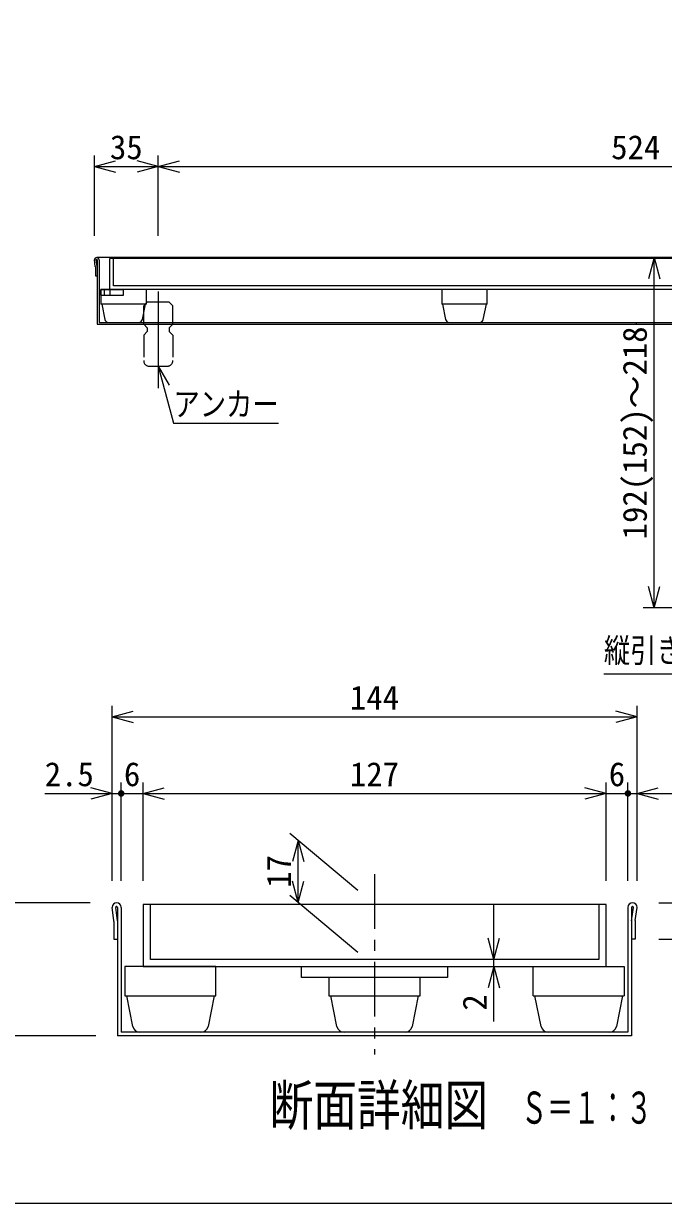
# Model space of a CAD drawing. Units: millimetres, scale not verified, with parts at other scales. Extents: x -819 to 819, y -558 to 522.
# Drawn here: x -336 to 15, y -558 to 89 of the extents above; entities that cross this region are included whole.
import ezdxf
from ezdxf.enums import TextEntityAlignment as Align

# ---------------------------------------------------------------- set-up
doc = ezdxf.new("R2010")
doc.units = ezdxf.units.MM
doc.header["$LTSCALE"] = 6
for name, pattern in [('CHAIN1', [8, 5, -1, 1, -1]), ('CHAIN2', [12, 9, -1, 1, -1]), ('DASHED2', [3, 2, -1])]:
    doc.linetypes.add(name, pattern=pattern)
for name, color, linetype in [('0-0_計極細', 2, 'Continuous'), ('0-1_計細線', 3, 'Continuous'), ('0-5_寸法線', 7, 'Continuous'), ('0-7_枠細線', 5, 'Continuous'), ('0-8_枠中線', 5, 'Continuous'), ('1-2_極細3', 2, 'Continuous'), ('1-3_細線3', 4, 'Continuous'), ('1-5_寸法3', 7, 'Continuous')]:
    doc.layers.add(name, color=color, linetype=linetype)
doc.styles.add('ＭＳ ゴシック', font='')
doc.styles.get('ＭＳ ゴシック').set_extended_font_data('MS Gothic')

msp = doc.modelspace()

# ---------------------------------------------------------------- hatches: boundary and pattern name
at = {"layer": '1-5_寸法3'}
for points in [[(-280.527, -333.172, 1), (-284.127, -333.172, 1)], [(-2.527, -333.172, 1), (-6.127, -333.172, 1)]]:
    msp.add_hatch(color=256, dxfattribs=at).paths.add_polyline_path(points)

# ---------------------------------------------------------------- linework, layer by layer
at = {"layer": '0-0_計極細', "linetype": 'CHAIN2'}
msp.add_line((-262, -57.844), (-262, -106.97), dxfattribs=at)
at = {"layer": '0-0_計極細'}
msp.add_line((0.5, -75.844), (0, -75.844), dxfattribs=at)
at = {"layer": '0-1_計細線'}
for p, q in [((-296.518, -44.212), (-297, -40.594)), ((-296.5, -44.476), (-296.5, -49.344)), ((-295.5, -44.277), (-295.987, -40.627)), ((-295.75, -40.344), (-295.739, -40.344)), ((295.75, -39.344), (-295.739, -39.344)), ((-295.5, -40.594), (-295.5, -75.844)), ((-294.5, -40.594), (-294.5, -74.844)), ((-288.5, -56.844), (-288.5, -39.844)), ((288.5, -39.844), (-288.5, -39.844)), ((-296.5, -49.344), (-295.5, -49.344)), ((-268.5, -56.844), (-293.5, -56.844)), ((-293.5, -56.844), (-293.5, -64.844)), ((288.5, -56.844), (-288.5, -56.844)), ((-268.5, -64.844), (-268.5, -56.844)), ((-81.497, -56.844), (-106.497, -56.844)), ((-106.497, -56.844), (-106.497, -64.844)), ((-81.497, -64.844), (-81.497, -56.844)), ((-268.5, -64.844), (-293.5, -64.844)), ((-293, -64.844), (-291.322, -73.236)), ((-270.678, -73.236), (-269, -64.844)), ((-81.497, -64.844), (-106.497, -64.844)), ((-105.997, -64.844), (-104.318, -73.236)), ((-83.675, -73.236), (-81.997, -64.844)), ((-295.5, -75.844), (157.5, -75.844)), ((-294.5, -74.844), (157.5, -74.844)), ((-289.36, -74.844), (-272.64, -74.844)), ((-102.357, -74.844), (-85.636, -74.844))]:
    msp.add_line(p, q, dxfattribs=at)
at = {"layer": '0-1_計細線', "linetype": 'DASHED2'}
for p, q in [((-291.5, -59.844), (-291.5, -56.844)), ((-288.5, -56.844), (-288.5, -59.844)), ((-268, -63.844), (-270, -65.844)), ((-270, -75.844), (-270, -65.844)), ((-270, -81.844), (-270, -95.844)), ((-254, -81.844), (-254, -95.844)), ((-267, -98.844), (-257, -98.844))]:
    msp.add_line(p, q, dxfattribs=at)
at = {"layer": '0-1_計細線'}
for points in [[(286.5, -54.844), (-286.5, -54.844), (-286.5, -39.844)], [(-293.5, -59.844), (-281, -59.844), (-281, -56.844)], [(-293.5, -59.844), (-293.5, -56.844), (-281, -56.844)]]:
    msp.add_lwpolyline(points, dxfattribs=at)
at = {"layer": '0-1_計細線', "linetype": 'DASHED2'}
for points in [[(-254, -75.844), (-254, -65.844), (-256, -63.844), (-268, -63.844)], [(-270, -75.844), (-268, -77.844), (-268, -79.844), (-270, -81.844)], [(-254, -75.844), (-256, -77.844), (-256, -79.844), (-254, -81.844)]]:
    msp.add_lwpolyline(points, dxfattribs=at)
at = {"layer": '0-1_計細線'}
for centre, radius, start, end in [((-295.75, -40.594), 1.25, 0, 180), ((-298.5, -44.476), 2, 0, 7.59464), ((-295.739, -40.594), 0.25, 90, 187.59464), ((-295.75, -40.594), 0.25, 0, 90), ((-289.36, -72.844), 2, 191.30993, 270), ((-272.64, -72.844), 2, 270, 348.69007), ((-102.357, -72.844), 2, 191.30993, 270), ((-85.636, -72.844), 2, 270, 348.69007)]:
    msp.add_arc(centre, radius, start, end, dxfattribs=at)
at = {"layer": '0-1_計細線', "linetype": 'DASHED2'}
for centre, start, end in [((-267, -95.844), 180, 270), ((-257, -95.844), 270, 360)]:
    msp.add_arc(centre, 3, start, end, dxfattribs=at)
at = {"layer": '0-5_寸法線'}
for p, q in [((-297, -27.344), (-297, 16.656)), ((-297, 10.656), (-285.409, 13.762)), ((-262, 10.656), (-273.591, 13.762)), ((-262, -27.344), (-262, 16.656)), ((-262, 10.656), (-250.409, 13.762)), ((-297, 10.656), (-285.409, 7.551)), ((-297, 10.656), (-262, 10.656)), ((-262, 10.656), (-273.591, 7.551)), ((-262, 10.656), (-250.409, 7.551)), ((-262, 10.656), (262, 10.656)), ((134.25, -39.344), (4, -39.344)), ((10, -39.344), (6.894, -50.935)), ((10, -39.344), (13.106, -50.935)), ((10, -231.34), (10, -39.344)), ((-262, -98.844), (-256, -109.236)), ((-262, -98.844), (-262, -110.844)), ((10, -231.34), (6.894, -219.749)), ((10, -231.34), (13.106, -219.749)), ((151.097, -231.34), (4, -231.34))]:
    msp.add_line(p, q, dxfattribs=at)
for points in [[(-262, -98.844), (-253.6, -130.194), (-196, -130.194)], [(181.047, -120.926), (141.709, -267.737), (-17.498, -267.737)]]:
    msp.add_lwpolyline(points, dxfattribs=at)
at = {"layer": '0-8_枠中線'}
msp.add_lwpolyline([(-819, -558), (-819, 522), (819, 522), (819, -558)], close=True, dxfattribs=at)
at = {"layer": '1-2_極細3', "linetype": 'CHAIN1'}
msp.add_line((-143.327, -377.476), (-143.327, -476.354), dxfattribs=at)
at = {"layer": '1-2_極細3'}
for p, q in [((-286.362, -402.909), (-287.327, -395.672)), ((-284.327, -403.04), (-285.3, -395.738)), ((-284.827, -395.172), (-284.804, -395.172)), ((-284.327, -395.672), (-284.327, -466.172)), ((-282.327, -395.672), (-282.327, -464.172)), ((-4.327, -395.672), (-4.327, -464.172)), ((-2.327, -395.672), (-2.327, -466.172)), ((-2.327, -403.04), (-1.353, -395.738)), ((-1.827, -395.172), (-1.849, -395.172)), ((-0.291, -402.909), (0.673, -395.672)), ((-286.327, -403.438), (-286.327, -413.172)), ((-0.327, -403.438), (-0.327, -413.172)), ((-286.327, -413.172), (-284.327, -413.172)), ((-0.327, -413.172), (-2.327, -413.172)), ((-4.327, -464.172), (-282.327, -464.172)), ((-2.327, -466.172), (-284.327, -466.172))]:
    msp.add_line(p, q, dxfattribs=at)
for centre, radius, start, end in [((-284.827, -395.672), 2.5, 0, 180), ((-1.827, -395.672), 2.5, 360, 180), ((-284.804, -395.672), 0.5, 90, 187.59464), ((-284.827, -395.672), 0.5, 0, 90), ((-1.827, -395.672), 0.5, 90, 180), ((-1.849, -395.672), 0.5, 352.40536, 90), ((-290.327, -403.438), 4, 0, 7.59464), ((3.673, -403.438), 4, 172.40536, 180)]:
    msp.add_arc(centre, radius, start, end, dxfattribs=at)
at = {"layer": '1-3_細線3'}
for p, q in [((-16.327, -394.172), (-270.327, -394.172)), ((-270.327, -394.172), (-270.327, -428.172)), ((-266.327, -424.172), (-266.327, -394.172)), ((-20.327, -394.172), (-20.327, -424.172)), ((-16.327, -428.172), (-16.327, -394.172)), ((-20.327, -424.172), (-266.327, -424.172)), ((-230.327, -428.172), (-280.327, -428.172)), ((-280.327, -428.172), (-280.327, -444.172)), ((-270.327, -428.172), (-16.327, -428.172)), ((-230.327, -444.172), (-230.327, -428.172)), ((-183.319, -434.172), (-183.319, -428.172)), ((-103.319, -428.172), (-103.319, -434.172)), ((-56.327, -428.172), (-6.327, -428.172)), ((-56.327, -444.172), (-56.327, -428.172)), ((-6.327, -428.172), (-6.327, -444.172)), ((-103.319, -434.172), (-183.319, -434.172)), ((-168.327, -434.172), (-168.327, -444.172)), ((-118.327, -444.172), (-118.327, -434.172)), ((-280.327, -444.172), (-230.327, -444.172)), ((-275.97, -460.957), (-279.327, -444.172)), ((-231.327, -444.172), (-234.683, -460.957)), ((-168.327, -444.172), (-118.327, -444.172)), ((-163.97, -460.957), (-167.327, -444.172)), ((-119.327, -444.172), (-122.683, -460.957)), ((-56.327, -444.172), (-6.327, -444.172)), ((-51.97, -460.957), (-55.327, -444.172)), ((-7.327, -444.172), (-10.683, -460.957)), ((-238.606, -464.172), (-272.047, -464.172)), ((-126.606, -464.172), (-160.047, -464.172)), ((-14.606, -464.172), (-48.047, -464.172))]:
    msp.add_line(p, q, dxfattribs=at)
for centre, start, end in [((-272.047, -460.172), 191.30993, 270), ((-238.606, -460.172), 270, 348.69007), ((-160.047, -460.172), 191.30993, 270), ((-126.606, -460.172), 270, 348.69007), ((-48.047, -460.172), 191.30993, 270), ((-14.606, -460.172), 270, 348.69007)]:
    msp.add_arc(centre, 4, start, end, dxfattribs=at)
at = {"layer": '1-5_寸法3'}
for p, q in [((-287.327, -381.172), (-287.327, -285.172)), ((-287.327, -291.172), (-275.735, -288.067)), ((0.673, -291.172), (-10.918, -288.067)), ((0.673, -381.172), (0.673, -285.172)), ((-287.327, -291.172), (-275.735, -294.278)), ((-287.327, -291.172), (0.673, -291.172)), ((0.673, -291.172), (-10.918, -294.278)), ((-287.327, -381.172), (-287.327, -327.172)), ((-282.327, -381.172), (-282.327, -327.172)), ((-270.327, -381.172), (-270.327, -327.172)), ((-16.327, -381.172), (-16.327, -327.172)), ((-4.327, -381.172), (-4.327, -327.172)), ((0.673, -381.172), (0.673, -327.172)), ((-324.263, -333.172), (-282.327, -333.172)), ((-287.327, -333.172), (-298.918, -330.067)), ((-287.327, -333.172), (-298.918, -336.278)), ((-282.327, -333.172), (-270.327, -333.172)), ((-270.327, -333.172), (-258.735, -330.067)), ((-270.327, -333.172), (-258.735, -336.278)), ((-270.327, -333.172), (-16.327, -333.172)), ((-16.327, -333.172), (-27.918, -330.067)), ((-16.327, -333.172), (-27.918, -336.278)), ((-16.327, -333.172), (-4.327, -333.172)), ((-4.327, -333.172), (43.426, -333.172)), ((0.673, -333.172), (12.265, -330.067)), ((0.673, -333.172), (12.265, -336.278)), ((-152.515, -386.459), (-189.897, -355.092)), ((-185.301, -358.949), (-188.407, -370.54)), ((-185.301, -358.949), (-182.195, -370.54)), ((-185.301, -392.949), (-185.301, -358.949)), ((-185.301, -392.949), (-188.407, -381.358)), ((-185.301, -392.949), (-182.195, -381.358)), ((-299.327, -393.172), (-353.327, -393.172)), ((-152.515, -420.459), (-189.897, -389.092)), ((-77.873, -458.172), (-77.873, -394.172)), ((12.673, -393.172), (66.673, -393.172)), ((-77.873, -424.172), (-80.979, -412.581)), ((-77.873, -424.172), (-74.767, -412.581)), ((12.673, -413.172), (66.673, -413.172)), ((-77.873, -428.172), (-80.979, -439.763)), ((-77.873, -428.172), (-74.767, -439.763)), ((-296.327, -466.172), (-353.327, -466.172))]:
    msp.add_line(p, q, dxfattribs=at)

# ---------------------------------------------------------------- texts
at = {"layer": '0-5_寸法線', "style": 'ＭＳ ゴシック'}
for s, p in [('35', (-288.5, 10.656)), ('524', (-13.5, 10.656))]:
    msp.add_text(s, height=13.2, dxfattribs=at).set_placement(p, align=Align.BOTTOM_LEFT)
msp.add_text('192(152)～218', height=13.2, rotation=90, dxfattribs=at).set_placement((10, -193.842), align=Align.BOTTOM_LEFT)
at = {"layer": '0-5_寸法線', "style": 'ＭＳ ゴシック', "width": 0.8}
for s, p in [('アンカー', (-253.6, -130.194)), ('縦引き排水トラップ一式', (-17.498, -265.348))]:
    msp.add_text(s, height=13.2, dxfattribs=at).set_placement(p, align=Align.BOTTOM_LEFT)
at = {"layer": '0-7_枠細線', "style": 'ＭＳ ゴシック'}
for s, height, width, p in [('断面詳細図', 21.99, 0.8, (-200.992, -521.67)), ('Ｓ＝１：３', 17.6, 0.6, (-63.053, -519.566))]:
    msp.add_text(s, height=height, dxfattribs=dict(at, width=width)).set_placement(p, align=Align.BOTTOM_LEFT)
at = {"layer": '1-5_寸法3', "style": 'ＭＳ ゴシック'}
for s, p in [('144', (-156.827, -291.172)), ('2.5', (-324.263, -333.172)), ('6', (-280.827, -333.172)), ('127', (-156.827, -333.172)), ('6', (-14.827, -333.172))]:
    msp.add_text(s, height=13.2, dxfattribs=at).set_placement(p, align=Align.BOTTOM_LEFT)
for s, p in [('17', (-185.301, -384.949)), ('2', (-77.873, -452.289))]:
    msp.add_text(s, height=13.2, rotation=90, dxfattribs=at).set_placement(p, align=Align.BOTTOM_LEFT)

doc.saveas('drawing.dxf')
